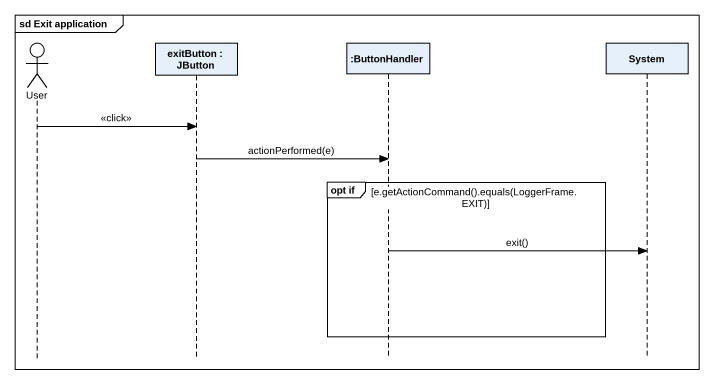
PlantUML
@startuml
mainframe sd Exit application
hide footbox
actor User
participant "exitButton : JButton" as exitButton
participant ":ButtonHandler" as ButtonHandler
participant System

User -> exitButton : <<click>>
exitButton -> ButtonHandler : actionPerformed(e)
group opt if [e.getActionCommand().equals(LoggerFrame.EXIT)]
  ButtonHandler -> System : exit()
end
@enduml
